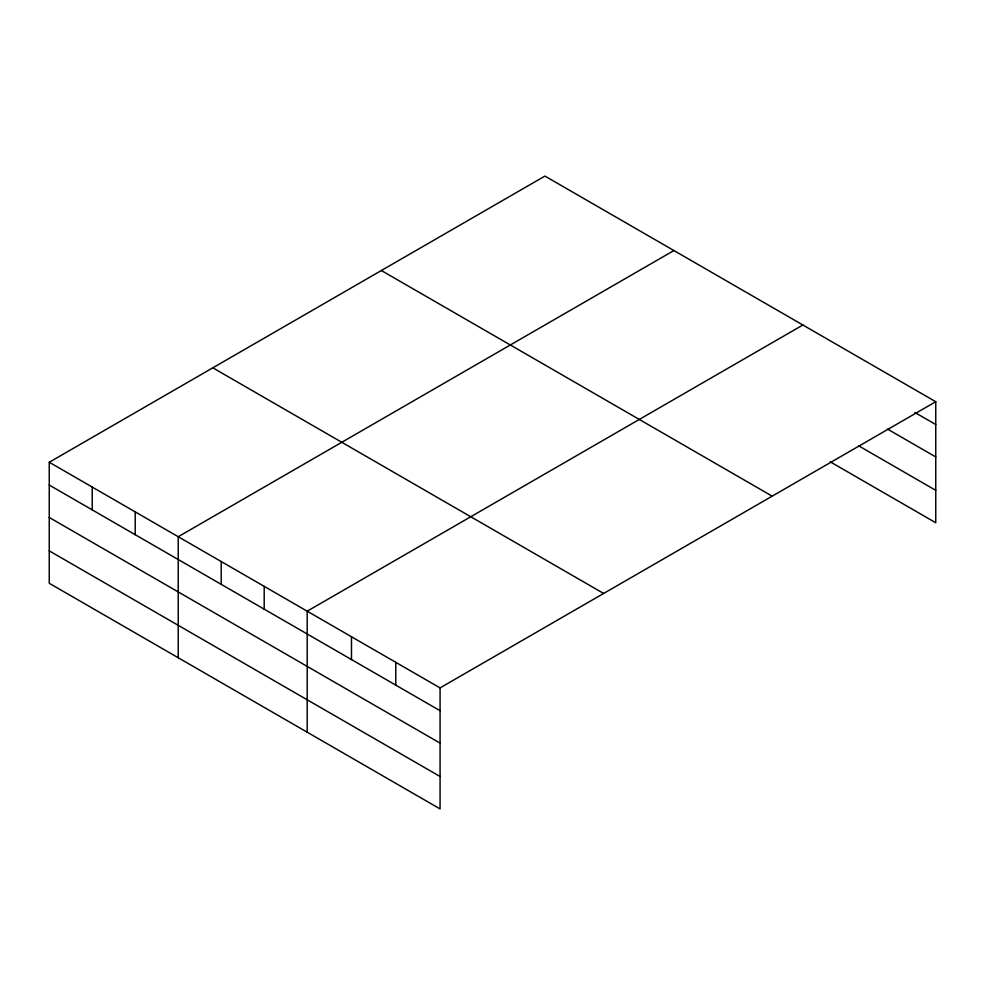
<?xml version="1.0" encoding="UTF-8"?>
<svg xmlns="http://www.w3.org/2000/svg" width="985" height="985" viewBox="0 0 985 985"><rect width="100%" height="100%" fill="white"/><g stroke="black" fill="none" stroke-linecap="round" stroke-linejoin="round"><path stroke-width="1.48" d="M49.25 462.26L440.073 687.899L440.073 808.919L49.25 583.28L49.25 462.26L544.927 176.081L935.75 401.72L935.75 522.74L830.232 461.817M673.9 250.547L178.223 536.726L178.223 657.734M802.874 325.013L307.197 611.18L307.197 732.2M440.073 687.899L935.75 401.72M914.905 412.493L935.75 424.523M887.547 429.103L935.75 456.941M858.883 445.946L935.75 490.333M381.355 270.518L772.178 496.157M212.822 367.824L603.645 593.462M49.25 485.063L440.073 710.702M49.25 517.47L440.073 743.109M49.25 550.861L440.073 776.5M395.773 662.326L395.773 685.129M351.485 636.753L351.485 659.556M264.202 586.358L264.202 609.161M221.206 561.548L221.206 584.351M135.228 511.904L135.228 534.707M92.245 487.083L92.245 509.885"/></g></svg>
